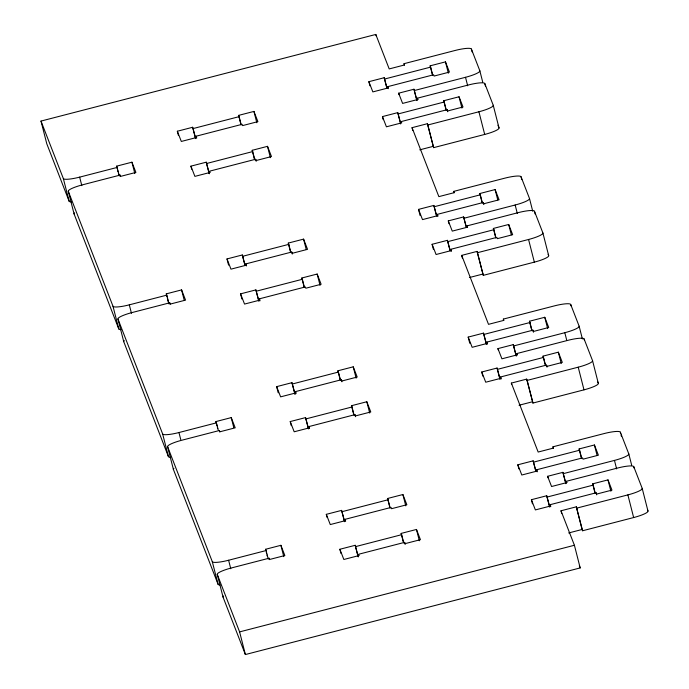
<?xml version="1.0" encoding="UTF-8"?>
<svg xmlns="http://www.w3.org/2000/svg" width="689" height="689" viewBox="0 0 689 689"><rect width="100%" height="100%" fill="white"/><g stroke="black" fill="none" stroke-linecap="round" stroke-linejoin="round"><path stroke-width="1.03" d="M71.406 201.937A15.821 2.722 -14.3 0 1 69.115 201.205L46.774 143.734L40.995 121.075L375.798 34.45L389.207 68.926L404.521 64.964L404.03 63.689L455.084 50.478A15.821 2.722 -14.3 0 1 471.397 49.074L479.837 70.778L482.722 82.112M178.391 135.354L177.34 131.237L192.662 127.267L195.521 137.817M240.978 124.649L238.609 115.382L253.931 111.42L257.901 121.634L242.588 125.596L242.089 124.321L196.132 136.207L196.658 138.274M369.924 85.806L368.873 81.69L384.195 77.719L387.054 88.27M432.511 75.101L430.151 65.834L445.464 61.872L449.435 72.087L434.122 76.048L433.622 74.774L387.674 86.659L388.2 88.717M193.161 128.55L239.109 116.656L241.21 124.898M384.695 79.002L430.642 67.109L432.744 75.351M117.337 168.994L116.613 166.161L131.926 162.199L135.905 172.414L120.584 176.384L120.084 175.101L82.628 184.798A15.821 2.722 -14.3 0 0 68.306 191.309L74.085 213.969L118.766 328.903A15.821 2.722 -14.3 0 0 121.057 329.643M399 94.608L398.638 93.196L413.96 89.234L416.983 100.422M40.995 121.075L63.345 178.546A15.821 2.722 -14.3 0 0 79.657 177.133L117.113 167.444L119.275 175.936M414.451 90.509L465.514 77.297A15.83 2.722 -14.3 0 0 479.837 70.778M417.792 99.586L417.431 98.174L468.494 84.962A15.83 2.722 -14.3 0 1 484.798 83.55L493.238 105.262L499.017 127.921A15.821 2.722 -14.3 0 1 484.694 134.441L433.639 147.644L427.361 123.71L412.048 127.672L412.771 130.505M191.706 169.244L190.922 166.152L206.235 162.191L209.361 173.766M254.551 159.572L252.191 150.305L267.504 146.335L271.483 156.558L256.162 160.52L255.662 159.245L209.714 171.13L210.214 172.405L194.892 176.375L190.922 166.152M383.239 119.679L382.447 116.587L397.768 112.626L400.628 123.176M446.084 110.007L443.716 100.74L459.038 96.779L463.008 106.993L447.695 110.955L447.195 109.68L401.239 121.565L401.739 122.849L386.417 126.81L382.447 116.587M206.734 163.465L252.691 151.58L254.784 159.822M398.259 113.909L444.216 102.015L446.317 110.257M427.361 123.71L427.86 124.985L478.915 111.773A15.821 2.722 -14.3 0 0 493.238 105.262M419.739 149.84L433.14 146.369M454.042 192.808L453.681 191.396L504.736 178.184A15.821 2.722 -14.3 0 1 521.048 176.772L529.488 198.484L532.735 211.23M228.567 265.119L227 258.935L242.313 254.973L245.172 265.523M290.629 252.355L288.269 243.088L303.582 239.126L307.552 249.34L292.239 253.302L291.74 252.028L245.792 263.913L246.317 265.971M420.101 215.571L418.533 209.387L433.846 205.425L436.705 215.976M482.162 202.807L479.802 193.54L495.115 189.57L499.086 199.793L483.773 203.755L483.273 202.48L437.326 214.365L437.851 216.424M242.812 256.248L288.76 244.362L290.861 252.605M434.346 206.7L480.293 194.815L482.395 203.057M166.988 296.701L166.264 293.867L181.586 289.905L185.556 300.12L170.235 304.082L169.744 302.807L132.288 312.496A15.821 2.722 -14.3 0 0 117.957 319.016L123.736 341.675L168.426 456.609A15.821 2.722 -14.3 0 0 170.708 457.35M449.013 223.727L448.289 220.893L463.611 216.932L466.272 226.707M68.306 191.309L112.996 306.243A15.821 2.722 -14.3 0 0 129.308 304.839L166.764 295.142L168.926 303.642M464.102 218.215L515.165 205.003A15.83 2.722 -14.3 0 0 529.488 198.484M467.443 227.292L467.082 225.871L518.145 212.66A15.83 2.722 -14.3 0 1 534.457 211.256L542.898 232.968L548.668 255.628A15.821 2.722 -14.3 0 1 534.345 262.139L483.29 275.35L477.012 251.416L461.699 255.378L462.422 258.211M241.882 299.009L240.573 293.858L255.886 289.897L258.745 300.438M304.202 287.279L301.842 278.003L317.164 274.041L321.134 284.256L305.813 288.226L305.322 286.943L259.365 298.837L259.891 300.895M433.415 249.444L432.098 244.294L447.419 240.332L450.279 250.882M495.736 237.714L493.367 228.447L508.689 224.476L512.659 234.699L497.346 238.661L496.847 237.378L450.89 249.272L451.416 251.33M256.386 291.171L302.342 279.286L304.443 287.52M447.919 241.606L493.867 229.721L495.968 237.963M477.012 251.416L477.511 252.691L528.566 239.479A15.821 2.722 -14.3 0 0 542.898 232.968M469.39 277.546L482.791 274.076M503.693 320.514L503.332 319.093L554.387 305.89A15.821 2.722 -14.3 0 1 570.699 304.478L579.139 326.19L582.386 338.936M278.227 392.825L276.651 386.641L291.964 382.679L295.09 394.254M340.28 380.061L337.92 370.785L353.233 366.824L357.203 377.038L341.89 381.008L341.391 379.725L295.443 391.619L295.969 393.677M469.76 343.277L468.184 337.093L483.497 333.132L486.356 343.673M531.813 330.513L529.453 321.238L544.766 317.276L548.737 327.49L533.424 331.461L532.924 330.177L486.977 342.071L487.502 344.13M292.463 383.954L338.411 372.069L340.512 380.302M483.997 334.406L529.944 322.521L532.046 330.754M217.001 425.819L215.915 421.573L231.237 417.612L235.207 427.826L219.886 431.788L219.395 430.513L181.939 440.202A15.821 2.722 -14.3 0 0 167.608 446.722L173.387 469.381L218.077 584.315A15.821 2.722 -14.3 0 0 219.972 585.021M498.302 350.021L497.94 348.6L513.262 344.638L516.285 355.825M117.957 319.016L162.647 433.949A15.821 2.722 -14.3 0 0 178.959 432.537L216.415 422.848L218.215 429.927M513.761 345.912L564.816 332.701A15.83 2.722 -14.3 0 0 579.139 326.19M517.094 354.99L516.733 353.578L567.796 340.366A15.83 2.722 -14.3 0 1 584.108 338.962L592.549 360.666L598.319 383.325A15.821 2.722 -14.3 0 1 583.996 389.845L532.941 403.056L526.663 379.122L511.35 383.084L511.712 384.496M291.275 425.681L290.224 421.565L305.546 417.603L308.405 428.145M353.595 413.951L351.493 405.709L366.815 401.747L370.785 411.962L355.464 415.923L354.973 414.649L309.017 426.543L309.542 428.601M482.8 376.116L481.749 372L497.07 368.038L499.93 378.58M545.12 364.386L543.027 356.144L558.34 352.182L562.31 362.397L546.997 366.359L546.498 365.084L500.55 376.978L501.075 379.036M306.037 418.878L351.993 406.984L354.094 415.226M497.57 369.313L543.518 357.427L545.619 365.661M526.663 379.122L527.163 380.397L578.217 367.185A15.821 2.722 -14.3 0 0 592.549 360.666M519.041 405.244L532.442 401.782M553.345 448.22L552.983 446.799L604.038 433.588A15.821 2.722 -14.3 0 1 620.35 432.184L628.79 453.887L631.684 465.221M327.086 517.439L326.302 514.347L341.615 510.385L344.474 520.927M389.931 507.767L387.571 498.491L402.884 494.53L406.854 504.744L391.541 508.706L391.042 507.431L345.094 519.325L345.62 521.384M518.886 468.916L517.835 464.799L533.148 460.838L536.008 471.379M581.464 458.211L579.104 448.944L594.418 444.982L598.396 455.196L583.075 459.158L582.575 457.884L536.628 469.769L537.153 471.836M342.114 511.66L388.062 499.766L390.163 508.008M533.648 462.112L579.595 450.218L581.697 458.461M265.928 550.692L265.566 549.279L280.888 545.309L284.858 555.532L269.537 559.494L269.046 558.219L231.59 567.908A15.821 2.722 -14.3 0 0 217.268 574.419L223.038 597.087L245.379 654.55L580.181 567.925L574.411 545.266L561.001 510.782L576.323 506.82L582.593 530.763L633.647 517.551A15.821 2.722 -14.3 0 0 647.97 511.031L642.2 488.372L633.759 466.66A15.83 2.722 -14.3 0 0 617.447 468.072L566.392 481.284L566.746 482.696M547.953 477.718L547.591 476.306L562.913 472.344L565.936 483.532M167.608 446.722L212.298 561.656A15.821 2.722 -14.3 0 0 228.61 560.243L266.066 550.554L268.228 559.046M563.413 473.619L614.467 460.407A15.83 2.722 -14.3 0 0 628.79 453.887M340.926 553.388L339.875 549.262L355.197 545.3L358.314 556.884M403.246 541.657L401.144 533.415L416.466 529.453L420.436 539.668L405.115 543.63L404.624 542.355L358.668 554.24L359.167 555.523L343.845 559.485L339.875 549.262M532.459 503.823L531.408 499.706L546.721 495.744L549.581 506.286M594.779 492.092L592.678 483.85L607.991 479.889L611.961 490.103L596.648 494.065L596.149 492.79L550.201 504.675L550.726 506.742M355.688 546.584L401.644 534.69L403.745 542.932M547.221 497.019L593.169 485.125L595.27 493.367M576.814 508.103L627.877 494.891A15.821 2.722 -14.3 0 0 642.2 488.372M568.692 532.95L582.093 529.479L582.593 530.763M217.268 574.419L239.608 631.891L574.411 545.266M497.966 125.209L499.017 127.921M548.143 254.267L548.668 255.628M597.794 381.973L598.319 383.325M647.445 509.671L647.97 511.031M430.151 65.834L430.642 67.109M443.716 100.74L444.216 102.015M479.802 193.54L480.293 194.815M493.367 228.447L493.867 229.721M529.453 321.238L529.944 322.521M543.027 356.144L543.518 357.427M579.104 448.944L579.595 450.218M592.678 483.85L593.169 485.125M417.431 98.174L417.93 99.449L402.609 103.41L398.638 93.196M453.681 191.396L454.172 192.67L438.859 196.632L412.048 127.672M467.082 225.871L467.581 227.155L452.26 231.116L448.289 220.893M503.332 319.093L503.831 320.376L488.51 324.338L461.699 255.378M516.733 353.578L517.232 354.852L501.919 358.814L497.94 348.6M552.983 446.799L553.482 448.074L538.161 452.044L511.35 383.084M566.392 481.284L566.883 482.558L551.57 486.52L547.591 476.306M579.346 565.772L580.181 567.925M387.674 86.659L388.165 87.942L372.852 91.904L368.873 81.69M437.326 214.365L437.816 215.64L422.503 219.602L418.533 209.387M450.89 249.272L451.39 250.546L436.077 254.508L432.098 244.294M486.977 342.071L487.467 343.346L472.154 347.308L468.184 337.093M500.55 376.978L501.041 378.252L485.728 382.214L481.749 372M536.628 469.769L537.127 471.052L521.806 475.014L517.835 464.799M550.201 504.675L550.692 505.959L535.379 509.92L531.408 499.706M238.609 115.382L239.109 116.656M252.191 150.305L252.691 151.58M288.269 243.088L288.76 244.362M301.842 278.003L302.342 279.286M337.92 370.785L338.411 372.069M351.493 405.709L351.993 406.984M387.571 498.491L388.062 499.766M401.144 533.415L401.644 534.69M196.132 136.207L196.632 137.49L181.319 141.452L177.34 131.237M245.792 263.913L246.283 265.187L230.97 269.158L227 258.935M259.365 298.837L259.865 300.111L244.543 304.073L240.573 293.858M295.443 391.619L295.934 392.894L280.621 396.855L276.651 386.641M309.017 426.543L309.516 427.817L294.194 431.779L290.224 421.565M345.094 519.325L345.585 520.6L330.272 524.562L326.302 514.347M116.613 166.161L117.113 167.444M166.264 293.867L166.764 295.142M215.915 421.573L216.415 422.848M265.566 549.279L266.066 550.554M633.759 466.66L634.121 468.081M620.35 432.184L620.711 433.596M621.073 435.017L621.435 436.43M627.877 494.891L633.647 517.551M584.108 338.962L584.47 340.375M614.467 460.407L616.629 468.908M570.699 304.478L571.06 305.89M607.991 479.889L610.876 491.214M578.217 367.185L583.996 389.845M594.418 444.982L597.044 455.283M534.457 211.256L535.172 214.09M564.816 332.701L566.616 339.789M521.048 176.772L521.771 179.605M596.149 492.79L596.674 494.848M558.34 352.182L561.225 363.516M528.566 239.479L534.345 262.139M544.766 317.276L547.66 328.61M484.798 83.55L485.521 86.383M515.165 205.003L517.327 213.495M471.397 49.074L472.12 51.899M546.498 365.084L547.023 367.142M508.689 224.476L511.316 234.777M478.915 111.773L484.694 134.441M532.924 330.177L533.45 332.236M576.323 506.82L582.093 529.479M495.115 189.57L497.742 199.87M465.514 77.297L467.676 85.798M562.913 472.344L565.798 483.669M459.038 96.779L461.923 108.104M483.273 202.48L483.799 204.538M561.001 510.782L561.724 513.615M527.163 380.397L532.941 403.056M445.464 61.872L448.35 73.198M513.262 344.638L516.147 355.972M546.721 495.744L549.607 507.07M447.195 109.68L447.721 111.739M533.148 460.838L535.775 471.13M477.511 252.691L483.29 275.35M463.611 216.932L466.134 226.845M497.07 368.038L499.956 379.363M483.497 333.132L486.391 344.457M427.86 124.985L433.639 147.644M413.96 89.234L416.845 100.56M404.03 63.689L404.391 65.102M447.419 240.332L450.046 250.632M433.846 205.425L436.473 215.726M397.768 112.626L400.653 123.96M375.798 34.45L376.16 35.862M384.195 77.719L386.822 88.02M416.466 529.453L419.351 540.779M402.884 494.53L405.778 505.864M404.624 542.355L405.149 544.413M366.815 401.747L369.7 413.073M353.233 366.824L356.118 378.158M354.973 414.649L355.498 416.707M317.164 274.041L320.049 285.375M341.391 379.725L341.916 381.792M303.582 239.126L306.209 249.418M267.504 146.335L270.398 157.669M291.74 252.028L292.265 254.086M253.931 111.42L256.816 122.745M355.197 545.3L358.082 556.634M255.662 159.245L256.187 161.304M341.615 510.385L344.509 521.711M305.546 417.603L308.431 428.928M291.964 382.679L294.849 394.005M255.886 289.897L258.78 301.222M242.313 254.973L244.939 265.274M206.235 162.191L209.129 173.525M192.662 127.267L195.547 138.601M280.888 545.309L283.773 556.643M269.046 558.219L269.408 559.632M266.29 552.104L266.652 553.525M267.013 554.938L267.375 556.359M231.237 417.612L233.76 427.524M219.395 430.513L219.757 431.925M217.362 427.24L217.724 428.653M181.586 289.905L184.109 299.818M169.744 302.807L170.097 304.228M167.349 298.113L168.788 303.78M131.926 162.199L134.82 173.533M228.61 560.243L230.772 568.744M239.608 631.891L245.379 654.55M120.084 175.101L120.446 176.522M117.698 170.416L118.06 171.828M118.413 173.249L118.775 174.661M212.298 561.656L218.077 584.315M178.959 432.537L180.759 439.625M162.647 433.949L168.426 456.609M129.308 304.839L131.47 313.331M112.996 306.243L118.766 328.903M79.657 177.133L81.819 185.634M63.345 178.546L69.115 201.205M74.085 213.969A15.821 2.722 -14.3 0 1 74.645 212.884M123.736 341.675A15.821 2.722 -14.3 0 1 124.296 340.59M173.387 469.381A15.821 2.722 -14.3 0 1 173.947 468.287M223.038 597.087A15.821 2.722 -14.3 0 1 223.598 595.994"/></g></svg>
